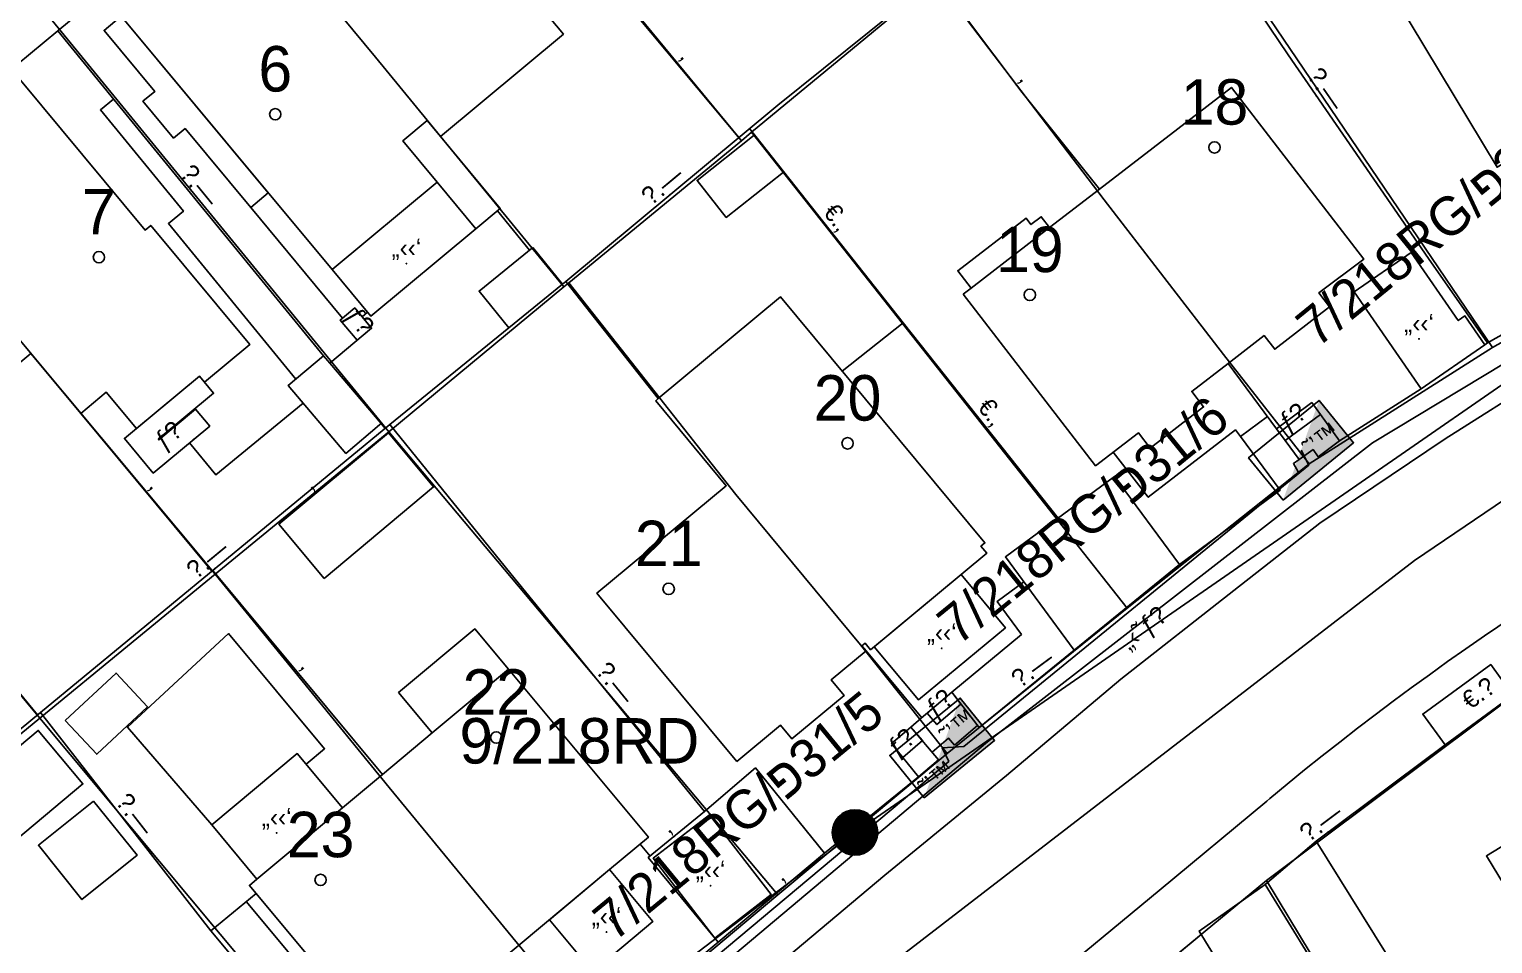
# Model space of a CAD drawing. Header units: metres. Extents: x 218299 to 220222, y 572714 to 574340.
# Drawn here: x 218915.9 to 218980.3, y 573298.9 to 573339.2 of the extents above; entities that cross this region are included whole.
import ezdxf
from ezdxf.enums import TextEntityAlignment as Align

# ---------------------------------------------------------------- set-up
doc = ezdxf.new("R2010")
doc.units = ezdxf.units.M
doc.header["$MEASUREMENT"] = 0
for name, color, linetype in [('1602', 44, 'Continuous'), ('1603', 44, 'Continuous'), ('6011', 10, 'Continuous'), ('6091', 102, 'CABLEUNDEXIST03'), ('6151', 102, 'CABLEUNDEXIST03'), ('6261', 7, 'Continuous'), ('6361', 7, 'Continuous'), ('A_POINTS', 2, 'Continuous'), ('M2200', 253, 'Continuous'), ('M2207', 253, 'Continuous'), ('M2211', 253, 'Continuous'), ('M2401', 7, 'Continuous'), ('M2404', 7, 'Continuous'), ('M2407', 253, 'Continuous'), ('M2408', 253, 'Continuous'), ('M2412', 253, 'Continuous'), ('M2420', 253, 'Continuous'), ('M2601', 253, 'Continuous'), ('M2602', 253, 'Continuous'), ('M2605', 253, 'Continuous'), ('M2612', 253, 'Continuous')]:
    doc.layers.add(name, color=color, linetype=linetype)
doc.styles.add('HEBTXT', font='HEBTXT')
doc.styles.add('MAVAT_HEBTXT', font='HEBTXT')
doc.linetypes.add('CABLEUNDEXIST03', pattern='A,3.5,[222,elecad.shx,S=0.01,R=0,X=0,Y=0],1.5', length=5)

# ---------------------------------------------------------------- blocks, each defined once
blk = doc.blocks.new('6261')
blk.add_lwpolyline([(-2, -1.2), (2, -1.2), (2, 1.2), (-2, 1.2)], close=True)
at = {"color": 0}
blk.add_solid([(2, 1.2), (-2, -1.2), (2, -1.2)], dxfattribs=at)
at = {"color": 0, "style": 'HEBTXT'}
blk.add_attdef('PIL_NAME', (2.689, 2.418), '', height=1.7, dxfattribs=at)
at = {"style": 'HEBTXT'}
blk.add_attdef('CAMUT_MONIM', (2.489, 0.218), '', height=1.7, dxfattribs=at)
at = {"color": 0, "style": 'HEBTXT', "flags": 1}
for tag, p in [('TYPE', (2.585, -1.773)), ('MAP_TYPE', (2.689, -3.782))]:
    blk.add_attdef(tag, p, '', height=1.7, dxfattribs=at)
blk = doc.blocks.new('6361')
at = {"color": 0, "const_width": 1}
blk.add_lwpolyline([(-0.5, 0, 1), (0.5, 0, 1)], format="xyb", close=True, dxfattribs=at)
at = {"color": 0}
blk.add_circle((0, 0), 1, dxfattribs=at)
at = {"color": 0, "style": 'HEBTXT'}
blk.add_attdef('POLE_NUM', (2, 2), '', height=2, dxfattribs=at)
at = {"color": 0, "style": 'HEBTXT', "flags": 1}
blk.add_attdef('MAP_TYPE', (2.014, -0.577), '', height=2, dxfattribs=at)
blk = doc.blocks.new('1603')
at = {"layer": 'A_POINTS'}
blk.add_circle((0, 0), 0.25, dxfattribs=at)
at = {"color": 0, "style": 'HEBTXT'}
blk.add_attdef('PARCEL_NUM', text='', height=2, dxfattribs=at).set_placement((0, 1), align=Align.CENTER)
at = {"color": 0, "style": 'HEBTXT', "flags": 1}
blk.add_attdef('LOT_NUM', text='', height=2, dxfattribs=at).set_placement((0, -2.5), align=Align.CENTER)
blk = doc.blocks.new('M2408')
blk.add_circle((0, 0), 0.025)
at = {"style": 'MAVAT_HEBTXT'}
blk.add_attdef('NAME', text='', height=0.8, dxfattribs=at).set_placement((0, 1.59), align=Align.MIDDLE)
blk = doc.blocks.new('M2601')
blk.add_circle((0, 0), 0.025)
at = {"style": 'MAVAT_HEBTXT'}
blk.add_attdef('NAME', text='', height=0.8, dxfattribs=at).set_placement((0, 1.59), align=Align.MIDDLE)
blk = doc.blocks.new('M2602')
blk.add_circle((0, 0), 0.025)
at = {"style": 'MAVAT_HEBTXT'}
blk.add_attdef('NAME', text='', height=0.8, dxfattribs=at).set_placement((0, 1.59), align=Align.MIDDLE)
blk = doc.blocks.new('M2605')
blk.add_circle((0, 0), 0.025)
at = {"style": 'MAVAT_HEBTXT'}
blk.add_attdef('NAME', text='', height=0.8, dxfattribs=at).set_placement((0, 1.59), align=Align.MIDDLE)
blk = doc.blocks.new('M2612')
blk.add_circle((0, 0), 0.025)
at = {"style": 'MAVAT_HEBTXT'}
blk.add_attdef('NAME', text='', height=0.8, dxfattribs=at).set_placement((0, 1.59), align=Align.MIDDLE)
blk = doc.blocks.new('M2207')
blk.add_circle((0, 0), 0.025)
at = {"style": 'MAVAT_HEBTXT'}
blk.add_attdef('NAME', text='', height=0.8, dxfattribs=at).set_placement((0, 1.59), align=Align.MIDDLE)
blk = doc.blocks.new('M2211')
blk.add_circle((0, 0), 0.025)
at = {"style": 'MAVAT_HEBTXT'}
blk.add_attdef('NAME', text='', height=0.8, dxfattribs=at).set_placement((0, 1.59), align=Align.MIDDLE)
blk = doc.blocks.new('M2412')
blk.add_circle((0, 0), 0.025)
at = {"style": 'MAVAT_HEBTXT'}
blk.add_attdef('NAME', text='', height=0.8, dxfattribs=at).set_placement((0, 1.59), align=Align.MIDDLE)
blk = doc.blocks.new('111')
at = {"layer": 'M2200'}
for points in [[(218990.484, 573340.15, 571.021), (218987.849, 573338.565, 571.44), (218988.319, 573337.784, 571.44), (218988.169, 573337.694, 571.435), (218980.537, 573333.104, 571.2), (218972.29, 573346.816, 571.44), (218980.057, 573351.488, 571.44), (218980.489, 573350.771, 571.44), (218982.472, 573351.963, 571.2), (218983.61, 573351.654, 571.2), (218983.977, 573351.04, 571.19)], [(218919.626, 573340.195, 567.733), (218925.337, 573344.948, 567.696), (218930.55, 573349.286, 567.662), (218931.058, 573349.709, 567.658), (218931.414, 573349.281, 567.658), (218937.163, 573342.373, 567.658), (218936.839, 573342.103, 567.658), (218939.451, 573338.964, 567.358), (218934.04, 573334.461, 567.508), (218934.04, 573334.461, 567.508), (218933.46, 573335.158, 568.258), (218932.387, 573334.265, 568.258), (218933.895, 573332.452, 568.258), (218933.895, 573332.452, 568.258), (218929.272, 573328.604, 568.258), (218929.272, 573328.604, 568.258), (218919.995, 573339.753, 567.753)], [(218957.051, 573327.517, 571.68), (218957.399, 573327.785, 571.673), (218960.85, 573330.448, 571.602), (218963.042, 573332.139, 571.558), (218968.848, 573336.618, 571.44), (218974.675, 573329.064, 571.68), (218972.691, 573327.576, 571.44), (218973.166, 573326.959, 571.2), (218970.753, 573325.097, 571.2), (218970.288, 573325.7, 571.56), (218968.704, 573324.478, 571.56), (218967.1, 573323.241, 571.56), (218967.624, 573322.562, 571.08), (218965.273, 573320.749, 571.08), (218964.754, 573321.422, 571.44), (218962.873, 573319.971, 571.56)], [(218938.101, 573329.573, 568.783), (218935.742, 573327.659, 568.783), (218937.053, 573326.044, 568.783), (218937.053, 573326.044, 568.783), (218939.412, 573327.958, 568.783), (218939.412, 573327.958, 568.783), (218938.101, 573329.573, 568.783)], [(218947.082, 573306.958, 571.633), (218940.927, 573314.368, 571.633), (218946.617, 573319.095, 576.883), (218943.514, 573322.831, 575.383), (218943.63, 573322.928, 575.383), (218949.013, 573327.399, 575.383), (218958.001, 573316.58, 572.158), (218957.824, 573316.433, 572.158), (218958.081, 573316.124, 571.933), (218952.973, 573311.88, 572.158), (218952.734, 573312.168, 572.383), (218952.592, 573312.05, 571.708), (218952.775, 573311.829, 571.483), (218952.775, 573311.829, 571.483), (218951.234, 573310.549, 571.558), (218951.803, 573309.864, 571.108), (218949.508, 573307.958, 571.033), (218949.01, 573308.559, 571.483)], [(218928.895, 573324.815, 567.583), (218929.171, 573324.488, 567.575), (218931.429, 573321.825, 567.508), (218931.429, 573321.825, 567.508), (218931.367, 573321.772, 567.508), (218929.883, 573320.515, 567.508), (218927.349, 573323.505, 567.508), (218928.895, 573324.815, 567.583)], [(218937.038, 573311.018, 571.033), (218933.682, 573308.221, 571.078), (218931.494, 573306.397, 571.106), (218925.968, 573301.792, 571.179), (218925.636, 573301.515, 571.183), (218931.792, 573294.128, 571.033), (218937.468, 573298.859, 571.033), (218941.483, 573302.205, 571.033), (218943.194, 573303.631, 571.033)]]:
    blk.add_polyline3d(points, close=True, dxfattribs=at)
for points in [[(218910.291, 573320.14, 567.058), (218916.023, 573324.909, 570.808), (218918.214, 573322.276, 571.108), (218918.214, 573322.276, 571.108), (218919.334, 573323.209, 571.108), (218920.664, 573321.611, 568.783), (218923.435, 573323.917, 570.808), (218923.435, 573323.917, 570.808), (218923.659, 573323.648, 570.583), (218925.651, 573325.305, 570.433), (218921.293, 573330.543, 570.583), (218921.046, 573330.338, 570.508), (218915.559, 573336.933, 567.358)], [(218914.8, 573337.112, 567.208), (218917.2, 573339.109, 567.208), (218919.688, 573341.179, 567.208), (218916.319, 573345.229, 566.158), (218911.428, 573341.159, 566.458)]]:
    blk.add_polyline3d(points, dxfattribs=at)
at = {"layer": 'M2207'}
for points in [[(218919.995, 573339.753, 567.506), (218926.467, 573331.975, 567.506), (218925.693, 573331.332, 567.431), (218922.803, 573334.804, 567.506), (218922.301, 573334.386, 567.506), (218920.954, 573336.006, 567.506), (218921.475, 573336.439, 567.506), (218919.24, 573339.125, 567.506)], [(218947.846, 573334.519, 570.356), (218945.333, 573332.526, 570.206), (218946.622, 573330.899, 570.281), (218949.136, 573332.892, 570.506)], [(218929.272, 573328.604, 567.956), (218933.895, 573332.452, 567.956), (218935.602, 573330.401, 567.656), (218935.602, 573330.401, 567.656), (218930.979, 573326.554, 567.581)], [(218960.85, 573330.448, 570.745), (218957.399, 573327.785, 570.745), (218956.809, 573328.55, 570.595), (218959.81, 573330.865, 570.595), (218960.029, 573330.582, 570.595), (218960.479, 573330.929, 570.595)], [(218976.763, 573329.352, 570.18), (218978.83, 573326.36, 570.18), (218979.125, 573326.563, 570.18), (218979.998, 573325.298, 570.18), (218979.998, 573325.298, 570.18), (218977.192, 573323.359, 570.3), (218977.192, 573323.359, 570.3), (218974.251, 573327.617, 570.18)], [(218956.958, 573315.19, 571.983), (218953.134, 573312.014, 571.983), (218955.082, 573309.669, 571.983), (218958.906, 573312.845, 571.983), (218956.958, 573315.19, 571.983)], [(218933.682, 573308.221, 570.879), (218937.04, 573311.02, 570.879), (218935.56, 573312.796, 570.729), (218932.201, 573309.997, 570.729), (218933.682, 573308.221, 570.879)], [(218917.532, 573308.764, 569.831), (218919.768, 573310.85, 569.756), (218921.154, 573309.365, 569.756), (218918.919, 573307.279, 569.756)], [(218912.494, 573305.116, 569.231), (218916.346, 573308.333, 569.531), (218918.311, 573305.98, 569.606), (218914.46, 573302.763, 569.306), (218912.494, 573305.116, 569.231)], [(218923.98, 573304.178, 570.83), (218925.968, 573301.792, 571.179), (218929.727, 573304.925, 570.954), (218927.738, 573307.311, 570.804)], [(218918.781, 573305.225, 569.606), (218920.695, 573302.837, 569.531), (218918.265, 573300.889, 569.606), (218916.351, 573303.277, 569.606)], [(218945.884, 573304.618, 570.358), (218948.593, 573301.108, 570.283), (218946.116, 573299.197, 570.283), (218943.407, 573302.708, 570.358), (218945.884, 573304.618, 570.358)], [(218941.483, 573302.205, 571.033), (218938.841, 573300.003, 571.033), (218940.746, 573297.717, 570.658), (218943.388, 573299.919, 570.583)], [(218970.327, 573301.553, 571.289), (218973.249, 573296.797, 571.289), (218970.225, 573294.939, 571.064), (218967.422, 573299.501, 571.064), (218970.327, 573301.553, 571.289)]]:
    blk.add_polyline3d(points, close=True, dxfattribs=at)
at = {"layer": 'M2211'}
blk.add_polyline3d([(218978.251, 573307.703, 570.989), (218981.238, 573309.874, 571.064), (218980.257, 573311.223, 571.214), (218977.271, 573309.052, 571.214)], close=True, dxfattribs=at)
at = {"layer": 'M2401'}
for points in [[(218984.223, 573315.353, 568.294), (218979.98, 573312.484, 568.294), (218979.169, 573311.923, 568.313), (218978.362, 573311.355, 568.329), (218977.559, 573310.781, 568.344), (218976.761, 573310.201, 568.356), (218975.967, 573309.614, 568.366), (218975.178, 573309.022, 568.373), (218974.394, 573308.423, 568.378), (218973.614, 573307.818, 568.381), (218972.839, 573307.207, 568.382), (218972.068, 573306.591, 568.38), (218971.303, 573305.968, 568.376), (218970.542, 573305.339, 568.37), (218970.406, 573305.225, 568.369), (218965.662, 573301.295, 568.369), (218960.309, 573296.856, 568.369)], [(218909.038, 573264.773, 565.684), (218920.172, 573274.122, 566.284), (218927.459, 573280.125, 566.884), (218938.491, 573289.293, 567.409), (218946.8, 573296.264, 568.009), (218953.599, 573301.961, 568.009), (218958.946, 573306.344, 568.309), (218963.981, 573310.583, 568.159), (218968.948, 573314.485, 568.159), (218972.741, 573317.441, 568.174), (218978.258, 573321.157, 568.054), (218982.518, 573323.853, 567.934), (218987.83, 573326.973, 567.934), (218992.949, 573329.819, 567.934), (218996.922, 573331.759, 567.694), (218998.667, 573332.63, 567.682), (219000.23, 573333.792, 567.574), (219001.176, 573334.789, 567.501), (219001.983, 573335.92, 567.455), (219002.625, 573337.153, 567.44), (219003.085, 573338.45, 567.454), (219003.399, 573339.701, 567.398)]]:
    blk.add_polyline3d(points, dxfattribs=at)
at = {"layer": 'M2404'}
for points in [[(218984.223, 573315.353, 568.294), (218979.98, 573312.484, 568.294), (218979.169, 573311.923, 568.313), (218978.362, 573311.355, 568.329), (218977.559, 573310.781, 568.344), (218976.761, 573310.201, 568.356), (218975.967, 573309.614, 568.366), (218975.178, 573309.022, 568.373), (218974.394, 573308.423, 568.378), (218973.614, 573307.818, 568.381), (218972.839, 573307.207, 568.382), (218972.068, 573306.591, 568.38), (218971.303, 573305.968, 568.376), (218970.542, 573305.339, 568.37), (218970.406, 573305.225, 568.369), (218965.662, 573301.295, 568.369), (218960.309, 573296.856, 568.369)], [(218909.038, 573264.773, 565.684), (218920.172, 573274.122, 566.284), (218927.459, 573280.125, 566.884), (218938.491, 573289.293, 567.409), (218946.8, 573296.264, 568.009), (218953.599, 573301.961, 568.009), (218958.946, 573306.344, 568.309), (218963.981, 573310.583, 568.159), (218968.948, 573314.485, 568.159), (218972.741, 573317.441, 568.174), (218978.258, 573321.157, 568.054), (218982.518, 573323.853, 567.934), (218987.83, 573326.973, 567.934), (218992.949, 573329.819, 567.934), (218996.922, 573331.759, 567.694), (218998.667, 573332.63, 567.682), (219000.23, 573333.792, 567.574), (219001.176, 573334.789, 567.501), (219001.983, 573335.92, 567.455), (219002.625, 573337.153, 567.44), (219003.085, 573338.45, 567.454), (219003.399, 573339.701, 567.398)]]:
    blk.add_polyline3d(points, dxfattribs=at)
at = {"layer": 'M2407'}
for points in [[(218919.662, 573336.099, 564.527), (218919.082, 573335.625, 564.527), (218922.731, 573331.166, 564.677), (218922.075, 573330.629, 564.677), (218927.677, 573323.783, 564.677)], [(218925.693, 573331.332, 565.127), (218929.737, 573326.472, 564.977)], [(218928.007, 573322.729, 564.677), (218924.155, 573319.576, 564.677), (218923.007, 573320.979, 564.677)], [(218963.652, 573320.572, 569.099), (218965.185, 573318.586, 568.987), (218969.024, 573321.548, 568.837), (218969.247, 573321.26, 568.854)], [(218959.71, 573314.867, 569.004), (218958.535, 573313.999, 569.004), (218959.604, 573312.55, 569.004), (218956.54, 573310.008, 568.854)], [(218928.129, 573306.843, 567.996), (218928.943, 573307.521, 567.996), (218924.715, 573312.593, 567.771), (218920.271, 573308.468, 567.846), (218923.98, 573304.178, 567.921)], [(218990.946, 573305.869, 569.624), (218989.366, 573308.466, 569.565), (218980.069, 573302.812, 569.49), (218982.741, 573298.417, 569.49)], [(218925.5, 573300.803, 568.183), (218931.025, 573294.174, 568.333), (218929.47, 573292.879, 568.314)]]:
    blk.add_polyline3d(points, dxfattribs=at)
at = {"layer": 'M2408'}
for points in [[(218961.931, 573311.857, 568.312), (218966.561, 573315.627, 568.237)], [(218972.583, 573303.464, 568.44), (218970.327, 573301.553, 568.44)]]:
    blk.add_polyline3d(points, dxfattribs=at)
at = {"layer": 'M2412'}
for points in [[(218931.015, 573326.023, 565.727), (218930.376, 573325.491, 565.727), (218929.632, 573326.384, 564.977), (218930.272, 573326.917, 564.977), (218931.015, 573326.023, 565.727)], [(218923.435, 573323.917, 567.752), (218924.062, 573323.164, 567.752), (218921.628, 573321.138, 566.177), (218921.649, 573321.112, 566.177), (218923.271, 573322.461, 564.752), (218923.891, 573321.715, 564.752), (218921.407, 573319.648, 566.252), (218920.137, 573321.173, 566.252)], [(218972.389, 573322.761, 568.852), (218970.829, 573321.599, 568.852), (218971.212, 573321.08, 568.327), (218972.765, 573322.232, 568.327)], [(218956.54, 573310.008, 568.854), (218955.461, 573309.09, 568.854), (218955.886, 573308.59, 568.329), (218956.945, 573309.491, 568.329), (218956.54, 573310.008, 568.854)], [(218954.742, 573308.478, 568.832), (218953.891, 573307.755, 568.821), (218954.385, 573307.146, 568.296), (218955.25, 573307.881, 568.296)]]:
    blk.add_polyline3d(points, close=True, dxfattribs=at)
at = {"layer": 'M2420', "linetype": 'Continuous', "lineweight": -3}
blk.add_lwpolyline([(218941.816, 573288.779), (218976.91, 573315.81), (218990.2, 573324.81), (218993.206, 573326.375)], dxfattribs=at)
at = {"layer": 'M2601'}
for points in [[(218955.857, 573341.439, 569.47), (218959.635, 573336.391, 569.47), (218963.042, 573332.139, 569.47)], [(218941.75, 573340.995, 567.977), (218947.171, 573334.416, 567.977)], [(218916.318, 573309.011, 565.877), (218901.908, 573326.482, 565.877)], [(218918.214, 573322.276, 565.877), (218923.987, 573315.337, 565.877)], [(218928.924, 573315.014, 569.871), (218933.743, 573319.043, 569.871), (218931.751, 573321.425, 569.721), (218926.932, 573317.397, 569.421), (218928.924, 573315.014, 569.871)], [(218931.429, 573321.825, 567.152), (218931.604, 573321.618, 567.152)], [(218931.494, 573306.397, 569.833), (218924.02, 573315.364, 569.392)], [(218945.669, 573304.762, 570.771), (218943.184, 573302.734, 570.771), (218946.116, 573299.197, 570.621)], [(218943.265, 573302.801, 570.621), (218942.833, 573303.33, 570.621)], [(218950.946, 573302.935, 569.095), (218946.26, 573299.01, 569.095)]]:
    blk.add_polyline3d(points, dxfattribs=at)
at = {"layer": 'M2602'}
for points in [[(218988.169, 573337.694, 568.852), (218990.474, 573333.869, 568.754), (218991.695, 573331.841, 568.702), (218991.695, 573331.841, 568.702), (218980.124, 573325.378, 568.702)], [(218947.636, 573334.803, 569.778), (218954.407, 573326.263, 570.054)], [(218937.958, 573329.457, 567.604), (218936.551, 573331.191, 567.604)], [(218939.56, 573328.082, 569.871), (218943.63, 573322.928, 569.871)], [(218954.407, 573326.263, 569.627), (218951.724, 573324.136, 569.627)], [(218954.407, 573326.263, 570.354), (218961.219, 573317.67, 570.219)], [(218971.827, 573320.247, 569.527), (218971.212, 573321.08, 569.527), (218970.829, 573321.599, 569.527), (218968.704, 573324.478, 569.527)], [(218972.663, 573320.358, 569.827), (218972.439, 573320.683, 569.827), (218971.827, 573320.247, 569.827), (218971.574, 573320.067, 569.827), (218971.79, 573319.707, 569.827)], [(218952.775, 573311.829, 570.583), (218955.221, 573308.885, 570.583)], [(218954.742, 573308.478, 569.679), (218955.964, 573307.042, 569.679)], [(218955.683, 573307.372, 569.829), (218956.405, 573307.987, 569.829), (218956.662, 573307.684, 569.829)], [(218946.116, 573299.197, 570.555), (218946.26, 573299.01, 570.555), (218941.356, 573294.912, 570.555), (218941.159, 573295.168, 570.555), (218940.408, 573294.589, 570.705), (218939.61, 573295.623, 570.78), (218939.935, 573295.873, 570.855), (218939.664, 573296.223, 570.855)]]:
    blk.add_polyline3d(points, dxfattribs=at)
at = {"layer": 'M2605'}
for points in [[(218948.884, 573335.842, 567.952), (218954.914, 573340.682, 567.952), (218955.857, 573341.439, 567.952), (218959.232, 573344.148, 567.952), (218962.497, 573346.685, 567.952)], [(218967.507, 573343.644, 568.335), (218968.092, 573342.885, 568.402), (218971.343, 573338.046, 568.702), (218977.525, 573329.088, 568.852), (218980.124, 573325.378, 568.702), (218979.998, 573325.298, 568.702)], [(218917.2, 573339.109, 565.127), (218919.688, 573336.068, 565.127), (218928.895, 573324.815, 565.127)], [(218948.884, 573335.842, 568.352), (218939.56, 573328.082, 568.204), (218939.412, 573327.958, 568.202)], [(218935.602, 573330.401, 565.727), (218936.675, 573331.294, 565.727), (218934.04, 573334.461, 565.727)], [(218930.835, 573326.726, 565.727), (218930.596, 573326.527, 565.727), (218931.015, 573326.023, 565.727), (218929.171, 573324.488, 565.727)], [(218937.053, 573326.044, 568.052), (218931.814, 573321.792, 568.052), (218931.814, 573321.792, 568.052), (218937.147, 573315.22, 568.352), (218945.669, 573304.762, 568.952), (218947.904, 573306.684, 568.877), (218950.946, 573302.935, 568.952), (218955.08, 573306.29, 568.952), (218953.891, 573307.755, 568.821)], [(218972.389, 573322.761, 568.852), (218972.765, 573322.232, 568.852), (218973.597, 573321.066, 568.852), (218973.597, 573321.066, 568.852), (218977.192, 573323.359, 568.852)], [(218970.433, 573322.135, 568.854), (218969.247, 573321.26, 568.854), (218970.991, 573318.897, 568.854), (218966.561, 573315.627, 568.854), (218963.701, 573319.502, 568.854), (218958.903, 573315.96, 569.004), (218961.931, 573311.857, 569.004), (218957.754, 573308.457, 568.854), (218956.54, 573310.008, 568.854), (218955.2, 573308.868, 568.837), (218954.742, 573308.478, 568.832)], [(218931.814, 573321.792, 567.752), (218916.448, 573309.119, 567.752), (218916.448, 573309.119, 567.752), (218916.448, 573309.119, 567.752)], [(218916.448, 573309.119, 567.002), (218908.595, 573302.641, 567.752), (218908.595, 573302.641, 567.752), (218908.796, 573302.398, 567.752)], [(218923.946, 573299.507, 567.883), (218916.448, 573309.119, 567.733)], [(218954.742, 573308.478, 568.832), (218953.891, 573307.755, 568.821)], [(218978.251, 573307.703, 569.34), (218972.583, 573303.464, 569.34), (218975.623, 573298.557, 569.34)], [(218925.93, 573301.161, 568.183), (218923.946, 573299.507, 568.183), (218923.946, 573299.507, 568.183), (218930.286, 573291.9, 568.333)], [(218967.513, 573299.353, 569.04), (218953.359, 573287.594, 569.04)]]:
    blk.add_polyline3d(points, dxfattribs=at)
at = {"layer": 'M2612'}
for points in [[(218973.597, 573321.066, 569.827), (218972.663, 573320.358, 569.827)], [(218956.662, 573307.684, 569.754), (218957.68, 573308.55, 569.754)], [(218955.964, 573307.042, 569.679), (218955.08, 573306.29, 569.679)]]:
    blk.add_polyline3d(points, dxfattribs=at)
at = {"layer": 'M2207'}
ref = blk.add_blockref('M2207', (218932.544, 573328.868), dxfattribs=dict(at, xscale=0.5, yscale=0.5, zscale=0.5))
ref.add_attrib('NAME', '„‹‹‘', dxfattribs={"layer": '0', "height": 0.8, "style": 'MAVAT_HEBTXT'}).set_placement((218932.544, 573329.493), align=Align.MIDDLE)
ref = blk.add_blockref('M2207', (218977.104, 573325.553), dxfattribs=dict(at, xscale=0.5, yscale=0.5, zscale=0.5))
ref.add_attrib('NAME', '„‹‹‘', dxfattribs={"layer": '0', "height": 0.8, "style": 'MAVAT_HEBTXT'}).set_placement((218977.104, 573326.178), align=Align.MIDDLE)
ref = blk.add_blockref('M2207', (218956.102, 573311.942), dxfattribs=dict(at, xscale=0.5, yscale=0.5, zscale=0.5))
ref.add_attrib('NAME', '„‹‹‘', dxfattribs={"layer": '0', "height": 0.8, "style": 'MAVAT_HEBTXT'}).set_placement((218956.102, 573312.567), align=Align.MIDDLE)
ref = blk.add_blockref('M2207', (218926.837, 573303.819), dxfattribs=dict(at, xscale=0.5, yscale=0.5, zscale=0.5))
ref.add_attrib('NAME', '„‹‹‘', dxfattribs={"layer": '0', "height": 0.8, "style": 'MAVAT_HEBTXT'}).set_placement((218926.837, 573304.444), align=Align.MIDDLE)
ref = blk.add_blockref('M2207', (218945.928, 573301.497), dxfattribs=dict(at, xscale=0.5, yscale=0.5, zscale=0.5))
ref.add_attrib('NAME', '„‹‹‘', dxfattribs={"layer": '0', "height": 0.8, "style": 'MAVAT_HEBTXT'}).set_placement((218945.928, 573302.122), align=Align.MIDDLE)
ref = blk.add_blockref('M2207', (218941.351, 573299.458), dxfattribs=dict(at, xscale=0.5, yscale=0.5, zscale=0.5))
ref.add_attrib('NAME', '„‹‹‘', dxfattribs={"layer": '0', "height": 0.8, "style": 'MAVAT_HEBTXT'}).set_placement((218941.351, 573300.083), align=Align.MIDDLE)
at = {"layer": 'M2211'}
ref = blk.add_blockref('M2211', (218978.777, 573310.147), dxfattribs=dict(at, xscale=0.5, yscale=0.5, zscale=0.5))
ref.add_attrib('NAME', '€.\x9a', dxfattribs={"layer": '0', "height": 0.8, "rotation": 36.01157, "style": 'MAVAT_HEBTXT'}).set_placement((218979.719, 573309.976), align=Align.MIDDLE)
at = {"layer": 'M2408'}
ref = blk.add_blockref('M2408', (218964.144, 573313.659), dxfattribs=dict(at, xscale=0.5, yscale=0.5, zscale=0.5))
ref.add_attrib('NAME', '„‹˜ƒ\x8e', dxfattribs={"layer": '0', "height": 0.8, "rotation": 39.15021, "style": 'MAVAT_HEBTXT'}).set_placement((218965.039, 573312.764), align=Align.MIDDLE)
at = {"layer": 'M2412'}
ref = blk.add_blockref('M2412', (218929.995, 573325.948), dxfattribs=dict(at, xscale=0.5, yscale=0.5, zscale=0.5))
ref.add_attrib('NAME', 'ƒ\x8e', dxfattribs={"layer": '0', "height": 0.8, "rotation": 309.76624, "style": 'MAVAT_HEBTXT'}).set_placement((218930.418, 573326.3), align=Align.MIDDLE)
ref = blk.add_blockref('M2412', (218971.913, 573321.6), dxfattribs=dict(at, xscale=0.5, yscale=0.5, zscale=0.5))
ref.add_attrib('NAME', 'ƒ\x8e', dxfattribs={"layer": '0', "height": 0.8, "rotation": 36.57659, "style": 'MAVAT_HEBTXT'}).set_placement((218971.586, 573322.042), align=Align.MIDDLE)
ref = blk.add_blockref('M2412', (218923.185, 573321.128), dxfattribs=dict(at, xscale=0.5, yscale=0.5, zscale=0.5))
ref.add_attrib('NAME', 'ƒ\x8e', dxfattribs={"layer": '0', "height": 0.8, "rotation": 39.76035, "style": 'MAVAT_HEBTXT'}).set_placement((218922.121, 573321.237), align=Align.MIDDLE)
ref = blk.add_blockref('M2412', (218956.403, 573309.029), dxfattribs=dict(at, xscale=0.5, yscale=0.5, zscale=0.5))
ref.add_attrib('NAME', 'ƒ\x8e', dxfattribs={"layer": '0', "height": 0.8, "rotation": 40.38989, "style": 'MAVAT_HEBTXT'}).set_placement((218956.046, 573309.448), align=Align.MIDDLE)
ref = blk.add_blockref('M2412', (218954.394, 573307.154), dxfattribs=dict(at, xscale=0.5, yscale=0.5, zscale=0.5))
ref.add_attrib('NAME', 'ƒ\x8e', dxfattribs={"layer": '0', "height": 0.8, "rotation": 40.38989, "style": 'MAVAT_HEBTXT'}).set_placement((218954.371, 573307.723), align=Align.MIDDLE)
at = {"layer": 'M2601'}
ref = blk.add_blockref('M2601', (218944.461, 573337.706), dxfattribs=dict(at, xscale=0.5, yscale=0.5, zscale=0.5))
ref.add_attrib('NAME', '‚', dxfattribs={"layer": '0', "height": 0.8, "rotation": 309.48363, "style": 'MAVAT_HEBTXT'}).set_placement((218944.885, 573338.055), align=Align.MIDDLE)
ref = blk.add_blockref('M2601', (218959.379, 573336.734), dxfattribs=dict(at, xscale=0.5, yscale=0.5, zscale=0.5))
ref.add_attrib('NAME', '‚', dxfattribs={"layer": '0', "height": 0.8, "rotation": 306.81958, "style": 'MAVAT_HEBTXT'}).set_placement((218959.819, 573337.064), align=Align.MIDDLE)
ref = blk.add_blockref('M2601', (218921.1, 573318.806), dxfattribs=dict(at, xscale=0.5, yscale=0.5, zscale=0.5))
ref.add_attrib('NAME', '‚', dxfattribs={"layer": '0', "height": 0.8, "rotation": 309.76035, "style": 'MAVAT_HEBTXT'}).set_placement((218921.523, 573319.158), align=Align.MIDDLE)
ref = blk.add_blockref('M2601', (218928.579, 573318.774), dxfattribs=dict(at, xscale=0.5, yscale=0.5, zscale=0.5))
ref.add_attrib('NAME', '‚', dxfattribs={"layer": '0', "height": 0.8, "rotation": 39.21631, "style": 'MAVAT_HEBTXT'}).set_placement((218928.231, 573319.2), align=Align.MIDDLE)
ref = blk.add_blockref('M2601', (218927.757, 573310.881), dxfattribs=dict(at, xscale=0.5, yscale=0.5, zscale=0.5))
ref.add_attrib('NAME', '‚', dxfattribs={"layer": '0', "height": 0.8, "rotation": 309.81029, "style": 'MAVAT_HEBTXT'}).set_placement((218928.18, 573311.233), align=Align.MIDDLE)
ref = blk.add_blockref('M2601', (218944.324, 573303.665), dxfattribs=dict(at, xscale=0.5, yscale=0.5, zscale=0.5))
ref.add_attrib('NAME', '‚', dxfattribs={"layer": '0', "height": 0.8, "rotation": 39.94448, "style": 'MAVAT_HEBTXT'}).set_placement((218943.971, 573304.087), align=Align.MIDDLE)
ref = blk.add_blockref('M2601', (218949.298, 573301.555), dxfattribs=dict(at, xscale=0.5, yscale=0.5, zscale=0.5))
ref.add_attrib('NAME', '‚', dxfattribs={"layer": '0', "height": 0.8, "rotation": 39.94448, "style": 'MAVAT_HEBTXT'}).set_placement((218948.945, 573301.976), align=Align.MIDDLE)
at = {"layer": 'M2602'}
ref = blk.add_blockref('M2602', (218951.022, 573330.533), dxfattribs=dict(at, xscale=0.5, yscale=0.5, zscale=0.5))
ref.add_attrib('NAME', '€.‚', dxfattribs={"layer": '0', "height": 0.8, "rotation": 308.40528, "style": 'MAVAT_HEBTXT'}).set_placement((218951.453, 573330.875), align=Align.MIDDLE)
ref = blk.add_blockref('M2602', (218957.813, 573321.966), dxfattribs=dict(at, xscale=0.5, yscale=0.5, zscale=0.5))
ref.add_attrib('NAME', '€.‚', dxfattribs={"layer": '0', "height": 0.8, "rotation": 308.40528, "style": 'MAVAT_HEBTXT'}).set_placement((218958.244, 573322.308), align=Align.MIDDLE)
at = {"layer": 'M2605'}
ref = blk.add_blockref('M2605', (218972.585, 573336.246), dxfattribs=dict(at, xscale=0.5, yscale=0.5, zscale=0.5))
ref.add_attrib('NAME', '\x9a.—', dxfattribs={"layer": '0', "height": 0.8, "rotation": 304.60801, "style": 'MAVAT_HEBTXT'}).set_placement((218973.038, 573336.558), align=Align.MIDDLE)
ref = blk.add_blockref('M2605', (218923.047, 573331.962), dxfattribs=dict(at, xscale=0.5, yscale=0.5, zscale=0.5))
ref.add_attrib('NAME', '\x9a.—', dxfattribs={"layer": '0', "height": 0.8, "rotation": 309.28926, "style": 'MAVAT_HEBTXT'}).set_placement((218923.473, 573332.31), align=Align.MIDDLE)
ref = blk.add_blockref('M2605', (218944.148, 573331.9), dxfattribs=dict(at, xscale=0.5, yscale=0.5, zscale=0.5))
ref.add_attrib('NAME', '\x9a.—', dxfattribs={"layer": '0', "height": 0.8, "rotation": 39.7695, "style": 'MAVAT_HEBTXT'}).set_placement((218943.796, 573332.323), align=Align.MIDDLE)
ref = blk.add_blockref('M2605', (218924.131, 573315.455), dxfattribs=dict(at, xscale=0.5, yscale=0.5, zscale=0.5))
ref.add_attrib('NAME', '\x9a.—', dxfattribs={"layer": '0', "height": 0.8, "rotation": 39.51513, "style": 'MAVAT_HEBTXT'}).set_placement((218923.781, 573315.879), align=Align.MIDDLE)
ref = blk.add_blockref('M2605', (218941.337, 573310.078), dxfattribs=dict(at, xscale=0.5, yscale=0.5, zscale=0.5))
ref.add_attrib('NAME', '\x9a.—', dxfattribs={"layer": '0', "height": 0.8, "rotation": 309.17443, "style": 'MAVAT_HEBTXT'}).set_placement((218941.763, 573310.425), align=Align.MIDDLE)
ref = blk.add_blockref('M2605', (218960.415, 573310.623), dxfattribs=dict(at, xscale=0.5, yscale=0.5, zscale=0.5))
ref.add_attrib('NAME', '\x9a.—', dxfattribs={"layer": '0', "height": 0.8, "rotation": 36.43202, "style": 'MAVAT_HEBTXT'}).set_placement((218960.088, 573311.066), align=Align.MIDDLE)
ref = blk.add_blockref('M2605', (218920.197, 573304.313), dxfattribs=dict(at, xscale=0.5, yscale=0.5, zscale=0.5))
ref.add_attrib('NAME', '\x9a.—', dxfattribs={"layer": '0', "height": 0.8, "rotation": 307.95511, "style": 'MAVAT_HEBTXT'}).set_placement((218920.631, 573304.651), align=Align.MIDDLE)
ref = blk.add_blockref('M2605', (218973.105, 573303.855), dxfattribs=dict(at, xscale=0.5, yscale=0.5, zscale=0.5))
ref.add_attrib('NAME', '\x9a.—', dxfattribs={"layer": '0', "height": 0.8, "rotation": 36.78711, "style": 'MAVAT_HEBTXT'}).set_placement((218972.776, 573304.296), align=Align.MIDDLE)
at = {"layer": 'M2612'}
ref = blk.add_blockref('M2612', (218973.13, 573320.712), dxfattribs=dict(at, xscale=0.5, yscale=0.5, zscale=0.5))
ref.add_attrib('NAME', '˜’™', dxfattribs={"layer": '0', "height": 0.8, "rotation": 37.16806, "style": 'MAVAT_HEBTXT'}).set_placement((218972.798, 573321.15), align=Align.MIDDLE)
ref = blk.add_blockref('M2612', (218957.171, 573308.117), dxfattribs=dict(at, xscale=0.5, yscale=0.5, zscale=0.5))
ref.add_attrib('NAME', '˜’™', dxfattribs={"layer": '0', "height": 0.8, "rotation": 40.38989, "style": 'MAVAT_HEBTXT'}).set_placement((218956.815, 573308.536), align=Align.MIDDLE)
ref = blk.add_blockref('M2612', (218955.522, 573306.666), dxfattribs=dict(at, xscale=0.5, yscale=0.5, zscale=0.5))
ref.add_attrib('NAME', '˜’™', dxfattribs={"layer": '0', "height": 0.8, "rotation": 40.38989, "style": 'MAVAT_HEBTXT'}).set_placement((218955.879, 573306.247), align=Align.MIDDLE)

msp = doc.modelspace()

# ---------------------------------------------------------------- linework, layer by layer
at = {"layer": '1602'}
for points in [[(219151.768, 573388.703), (219133.406, 573380.551), (219114.17, 573372.088), (219097.474, 573364.783), (219097.446, 573364.771), (219077.696, 573355.901), (219057.636, 573346.491), (219044.016, 573340.631), (219039.706, 573339.131), (219022.866, 573331.641), (219003.286, 573322.891), (218988.044, 573314.698), (218986.896, 573314.081), (218970.386, 573301.731), (218953.28, 573287.598), (218939.506, 573276.061), (218923.796, 573262.781), (218906.986, 573248.861), (218906.967, 573248.845), (218894.406, 573238.331), (218872.996, 573220.501)], [(218997.576, 573334.841), (218980.336, 573325.171), (218964.906, 573347.941)], [(218910.456, 573268.911), (218918.246, 573275.391), (218925.666, 573281.621), (218933.626, 573288.261), (218941.076, 573294.541), (218948.886, 573301.101), (218956.336, 573307.321), (218964.266, 573313.701), (218972.276, 573320.051), (218980.336, 573325.171), (218997.576, 573334.841), (219020.756, 573345.021), (219024.836, 573346.861)], [(218976.716, 573291.261), (218970.386, 573301.731), (218986.896, 573314.081)], [(218953.28, 573287.598), (218970.386, 573301.731), (218976.716, 573291.261)]]:
    msp.add_lwpolyline(points, dxfattribs=at)
for points in [[(218947.726, 573334.641), (218947.286, 573334.271), (218929.4406, 573355.6196), (218929.406, 573355.661), (218937.916, 573362.631), (218937.9514, 573362.5864), (218941.786, 573357.761), (218947.056, 573350.961), (218954.866, 573340.541)], [(218939.696, 573328.021), (218939.466, 573327.841), (218931.186, 573337.951), (218925.706, 573344.571), (218921.7307, 573349.3295), (218921.696, 573349.371), (218929.406, 573355.661), (218929.4406, 573355.6196), (218947.286, 573334.271)], [(218931.186, 573337.951), (218939.466, 573327.841), (218931.776, 573321.471), (218914.1001, 573343.0494), (218914.066, 573343.091), (218921.696, 573349.371), (218921.7307, 573349.3295), (218925.706, 573344.571)], [(218963.246, 573331.671), (218955.866, 573341.361), (218962.846, 573346.761), (218964.906, 573347.941), (218980.336, 573325.171), (218972.276, 573320.051), (218968.496, 573324.871)], [(218914.066, 573343.091), (218914.1001, 573343.0494), (218931.776, 573321.471), (218924.126, 573315.201), (218915.766, 573325.221), (218910.286, 573331.811), (218906.2507, 573336.5701), (218906.216, 573336.611)], [(218968.496, 573324.871), (218972.276, 573320.051), (218964.266, 573313.701), (218947.726, 573334.641), (218954.866, 573340.541), (218955.866, 573341.361), (218963.246, 573331.671)], [(218915.766, 573325.221), (218924.126, 573315.201), (218916.416, 573308.871), (218898.6005, 573330.3095), (218898.566, 573330.351), (218906.216, 573336.611), (218906.2507, 573336.5701), (218910.286, 573331.811)], [(218947.046, 573318.711), (218939.696, 573328.021), (218947.286, 573334.271), (218947.726, 573334.641), (218964.266, 573313.701), (218956.336, 573307.321), (218952.526, 573312.091)], [(218898.566, 573330.351), (218898.6005, 573330.3095), (218916.416, 573308.871), (218908.716, 573302.531), (218900.426, 573312.471), (218894.936, 573319.081), (218890.8704, 573323.9696), (218890.836, 573324.011)], [(218952.526, 573312.091), (218956.336, 573307.321), (218948.886, 573301.101), (218931.776, 573321.471), (218939.466, 573327.841), (218939.696, 573328.021), (218947.046, 573318.711)], [(218931.786, 573305.821), (218924.126, 573315.201), (218931.776, 573321.471), (218948.886, 573301.101), (218941.076, 573294.541), (218937.226, 573299.211)], [(218937.226, 573299.211), (218941.076, 573294.541), (218933.626, 573288.261), (218916.416, 573308.871), (218924.126, 573315.201), (218931.786, 573305.821)], [(218916.326, 573293.101), (218908.716, 573302.531), (218916.416, 573308.871), (218933.626, 573288.261), (218925.666, 573281.621), (218921.816, 573286.461)]]:
    msp.add_lwpolyline(points, close=True, dxfattribs=at)
at = {"layer": '6011'}
msp.add_lwpolyline([(219013.3134, 573346.0718), (218952.2833, 573303.8429), (218902.223, 573265.6988), (218854.6979, 573219.7352), (218813.7872, 573260.3922), (218744.573, 573214.53), (218663.4418, 573189.6406)], dxfattribs=at)
at = {"layer": '6091'}
msp.add_lwpolyline([(218848.248, 573218.4467), (218848.2478, 573218.4299), (218848.4722, 573218.4397), (218848.4722, 573218.6957), (218848.503, 573218.6976), (218849.2222, 573218.8858), (218860.7524, 573227.636), (218868.2215, 573233.4214), (218876.8759, 573240.4208), (218894.9807, 573255.5794), (218910.4909, 573268.3191), (218925.7481, 573280.9316), (218941.4869, 573293.8529), (218958.1144, 573307.8257), (218975.0607, 573320.9872), (218993.5617, 573332.1366), (218999.7826, 573321.0713), (219001.8835, 573317.3398), (219001.9268, 573317.2173), (219001.7583, 573317.2171), (219001.7496, 573316.9408), (219001.8493, 573316.9375), (219001.8493, 573316.9698)], dxfattribs=at)
at = {"layer": '6151'}
for points in [[(218956.1204, 573307.5605), (218957.071, 573307.6271), (218972.2531, 573319.9925), (218971.9137, 573320.6563)], [(218941.0049, 573294.5264), (218941.559, 573294.5198), (218956.411, 573306.9676), (218956.1204, 573307.5605)]]:
    msp.add_lwpolyline(points, dxfattribs=at)

# ---------------------------------------------------------------- block references
msp.add_blockref('111', (0, 0))
at = {"layer": '1603'}
for p, values in [((218926.7755, 573335.4353), {'PARCEL_NUM': '6'}), ((218968.103, 573333.9784), {'PARCEL_NUM': '18'}), ((218919.0149, 573329.1466), {'PARCEL_NUM': '7'}), ((218959.9767, 573327.4899), {'PARCEL_NUM': '19'}), ((218951.9576, 573320.9596), {'PARCEL_NUM': '20'}), ((218944.0855, 573314.5561), {'PARCEL_NUM': '21'}), ((218936.5009, 573308.019), {'PARCEL_NUM': '22'}), ((218928.7689, 573301.7519), {'PARCEL_NUM': '23'})]:
    msp.add_blockref('1603', p, dxfattribs=at).add_auto_attribs(values)
at = {"layer": '6261'}
ref = msp.add_blockref('6261', (218905.9691, 573336.8372), dxfattribs=dict(at, rotation=38.79999999998802))
ref.add_attrib('PIL_NAME', '15/218RD/פ33/3', (218906.6945, 573341.2983), dxfattribs={"layer": '0', "color": 0, "height": 1.7, "rotation": 38.8, "style": 'HEBTXT'})
ref = msp.add_blockref('6261', (218971.9137, 573320.6563), dxfattribs=dict(at, rotation=39.13999999998792))
ref.add_attrib('PIL_NAME', '7/218RG/פ31/6/1', (218972.6126, 573325.1217), dxfattribs={"layer": '0', "color": 0, "height": 1.7, "rotation": 39.14, "style": 'HEBTXT'})
ref = msp.add_blockref('6261', (218956.1204, 573307.5605), dxfattribs=dict(at, rotation=39.13999999998792))
ref.add_attrib('PIL_NAME', '7/218RG/פ31/6', (218956.8193, 573312.0259), dxfattribs={"layer": '0', "color": 0, "height": 1.7, "rotation": 39.14, "style": 'HEBTXT'})
ref = msp.add_blockref('6261', (218941.0049, 573294.5264), dxfattribs=dict(at, rotation=39.43999999998783))
ref.add_attrib('PIL_NAME', '7/218RG/פ31/5', (218941.6804, 573298.9954), dxfattribs={"layer": '0', "color": 0, "height": 1.7, "rotation": 39.44, "style": 'HEBTXT'})
at = {"layer": '6361'}
ref = msp.add_blockref('6361', (218952.2833, 573303.8429), dxfattribs=at)
ref.add_attrib('POLE_NUM', '9/218RD', (218934.8798, 573306.8734), dxfattribs={"layer": '0', "color": 0, "height": 2, "style": 'HEBTXT'})

doc.saveas('drawing.dxf')
